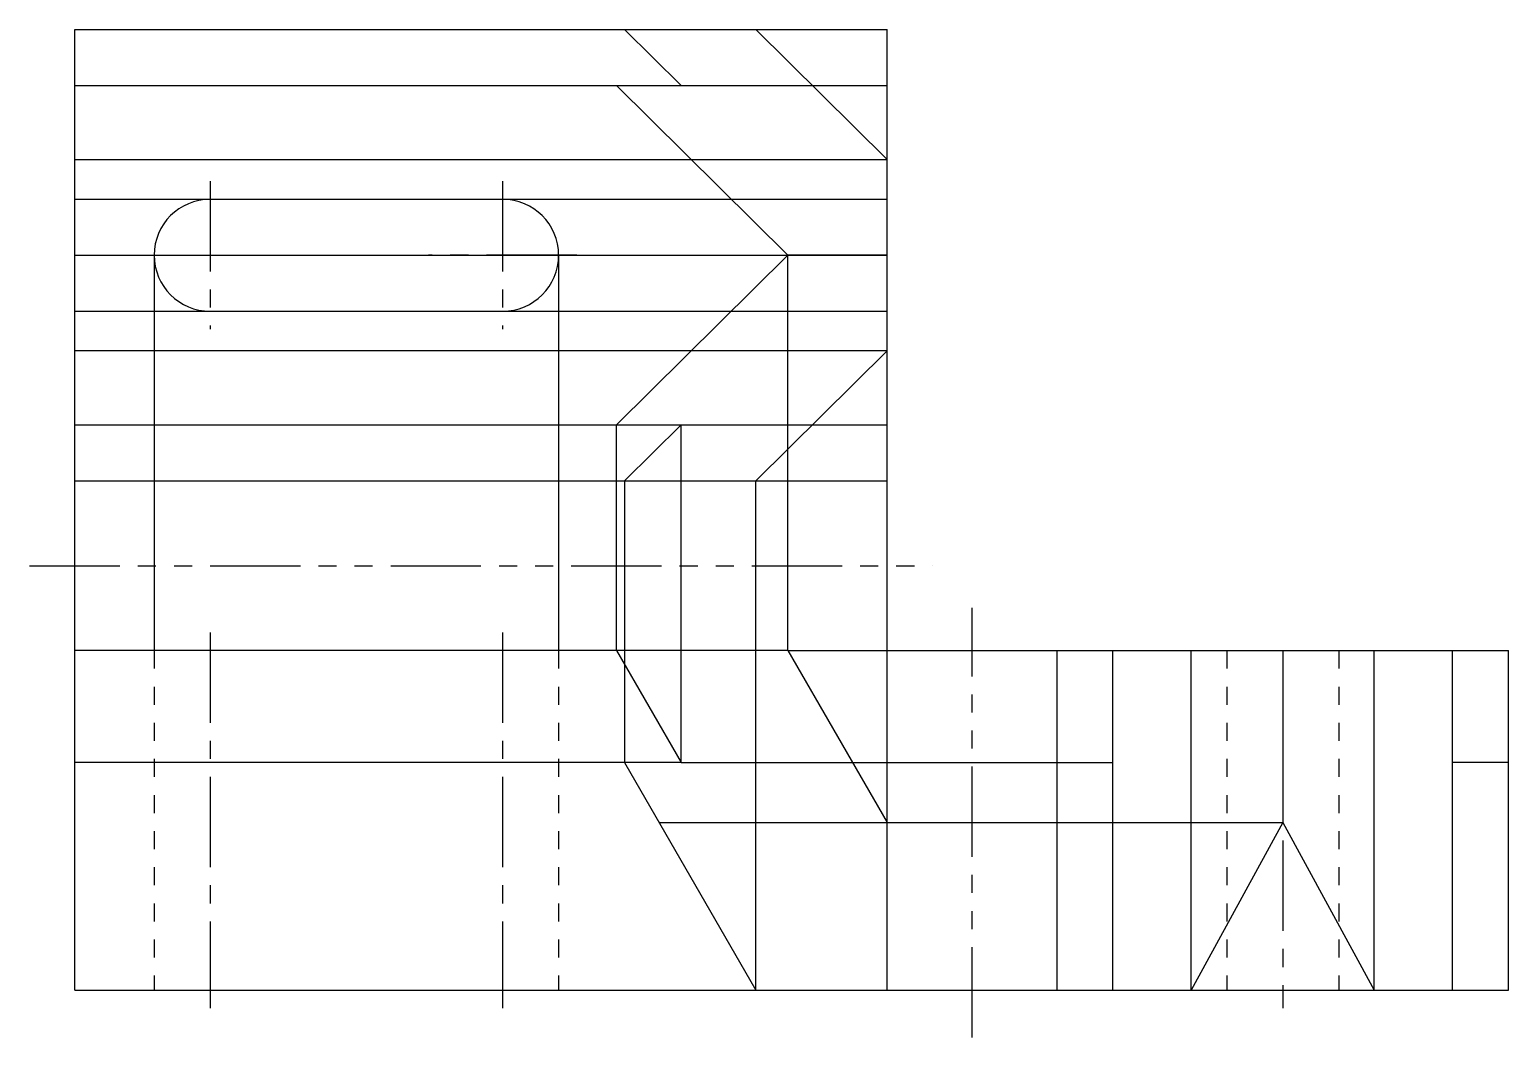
# Model space of a CAD drawing. Header units: inches. Extents: x 11.37 to 19.56, y 11.21 to 16.79.
import ezdxf

# ---------------------------------------------------------------- set-up
doc = ezdxf.new("R2010")
doc.units = ezdxf.units.IN
doc.header["$LTSCALE"] = 0.4
doc.header["$MEASUREMENT"] = 0
for name, pattern in [('CENTER', [2, 1.25, -0.25, 0.25, -0.25]), ('HIDDEN', [0.375, 0.25, -0.125]), ('PHANTOM', [2.5, 1.25, -0.25, 0.25, -0.25, 0.25, -0.25])]:
    doc.linetypes.add(name, pattern=pattern)
for name, color, linetype in [('CENTER', 210, 'CENTER'), ('CONSTRUCTION', 24, 'Continuous'), ('FOLD LINE', 240, 'PHANTOM'), ('HIDDEN', 70, 'HIDDEN'), ('VISIBLE', 7, 'Continuous')]:
    doc.layers.add(name, color=color, linetype=linetype)

msp = doc.modelspace()

# ---------------------------------------------------------------- linework, layer by layer
for p, q in [((11.6168, 14.2925), (11.6168, 16.7925)), ((11.6168, 16.7925), (15.3889, 16.7925)), ((14.9747, 16.4825), (14.6614, 16.7925)), ((16.1168, 16.0723), (15.3889, 16.7925)), ((11.6168, 16.4825), (14.9747, 16.4825)), ((15.5668, 15.5425), (14.6168, 16.4825)), ((12.3668, 15.8525), (13.9868, 15.8525)), ((15.5668, 15.5425), (14.6168, 14.6025)), ((16.1168, 15.5425), (15.5668, 15.5425)), ((12.3668, 15.2325), (13.9868, 15.2325)), ((16.1168, 15.0127), (15.3889, 14.2925)), ((11.6168, 14.6025), (14.9747, 14.6025)), ((14.9747, 14.6025), (14.6614, 14.2925)), ((11.6168, 14.2925), (15.3889, 14.2925)), ((11.6168, 11.4725), (11.6168, 13.3525)), ((15.5668, 13.3525), (11.6168, 13.3525)), ((14.6168, 13.3525), (14.9747, 12.7325)), ((15.5668, 13.3525), (16.1168, 12.3999)), ((17.3668, 12.7325), (17.3668, 13.3525)), ((17.3668, 13.3525), (19.2468, 13.3525)), ((18.3068, 13.3525), (18.3068, 12.3999)), ((19.2468, 12.7325), (19.2468, 13.3525)), ((14.9747, 12.7325), (11.6168, 12.7325)), ((14.6614, 12.7325), (15.3889, 11.4725)), ((17.0568, 11.4725), (17.0568, 12.7325)), ((17.0568, 12.7325), (17.3668, 12.7325)), ((19.5568, 12.7325), (19.2468, 12.7325)), ((19.5568, 11.4725), (19.5568, 12.7325)), ((16.1168, 11.4725), (16.1168, 12.3999)), ((18.3068, 12.3999), (17.8, 11.4725)), ((18.3068, 12.3999), (18.8136, 11.4725)), ((11.6168, 11.4725), (16.1168, 11.4725)), ((17.0568, 11.4725), (19.5568, 11.4725))]:
    msp.add_line(p, q)
for centre, start, end in [((12.3668, 15.5425), 90, 270), ((13.9868, 15.5425), 270, 90)]:
    msp.add_arc(centre, 0.31, start, end)
at = {"layer": 'CENTER'}
for p, q in [((12.3668, 15.9525), (12.3668, 15.1325)), ((13.9868, 15.9525), (13.9868, 15.1325)), ((11.9568, 15.5425), (12.7768, 15.5425)), ((14.3968, 15.5425), (13.5768, 15.5425)), ((12.3668, 13.4525), (12.3668, 11.3725)), ((13.9868, 13.4525), (13.9868, 11.3725)), ((18.3068, 12.2999), (18.3068, 11.3725))]:
    msp.add_line(p, q, dxfattribs=at)
at = {"layer": 'CONSTRUCTION'}
for p, q in [((11.6168, 16.7925), (16.1168, 16.7925)), ((16.1168, 12.3999), (16.1168, 16.7925)), ((11.6168, 16.4825), (16.1168, 16.4825)), ((11.6168, 16.0723), (16.1168, 16.0723)), ((11.6168, 15.8525), (16.1168, 15.8525)), ((11.6168, 15.5425), (16.1168, 15.5425)), ((12.0568, 15.5425), (12.0568, 13.3525)), ((14.2968, 15.5425), (14.2968, 13.3525)), ((15.5668, 13.3525), (15.5668, 15.5425)), ((11.6168, 15.2325), (16.1168, 15.2325)), ((16.1168, 15.0127), (11.6168, 15.0127)), ((11.6168, 14.6025), (16.1168, 14.6025)), ((14.6168, 13.3525), (14.6168, 14.6025)), ((14.9747, 12.7325), (14.9747, 14.6025)), ((11.6168, 13.3525), (11.6168, 14.2925)), ((11.6168, 14.2925), (16.1168, 14.2925)), ((14.6614, 14.2925), (14.6614, 12.7325)), ((15.3889, 11.4725), (15.3889, 14.2925)), ((15.5668, 13.3525), (19.5568, 13.3525)), ((17.0568, 11.4725), (17.0568, 13.3525)), ((17.3668, 11.4725), (17.3668, 13.3525)), ((17.8, 11.4725), (17.8, 13.3525)), ((18.8136, 11.4725), (18.8136, 13.3525)), ((19.2468, 11.4725), (19.2468, 13.3525)), ((19.5568, 11.4725), (19.5568, 13.3525)), ((14.9747, 12.7325), (17.0568, 12.7325)), ((14.8535, 12.3999), (18.3068, 12.3999)), ((16.1168, 11.4725), (17.0568, 11.4725))]:
    msp.add_line(p, q, dxfattribs=at)
at = {"layer": 'FOLD LINE'}
for p, q in [((11.3668, 13.8225), (16.3668, 13.8225)), ((16.5868, 11.2099), (16.5868, 13.5899))]:
    msp.add_line(p, q, dxfattribs=at)
at = {"layer": 'HIDDEN'}
for p, q in [((12.0568, 13.3525), (12.0568, 11.4725)), ((14.2968, 13.3525), (14.2968, 11.4725)), ((17.9968, 13.3525), (17.9968, 11.4725)), ((18.6168, 13.3525), (18.6168, 11.4725))]:
    msp.add_line(p, q, dxfattribs=at)
at = {"layer": 'VISIBLE'}
msp.add_line((16.1168, 15.0127), (16.1168, 16.0723), dxfattribs=at)

doc.saveas('drawing.dxf')
